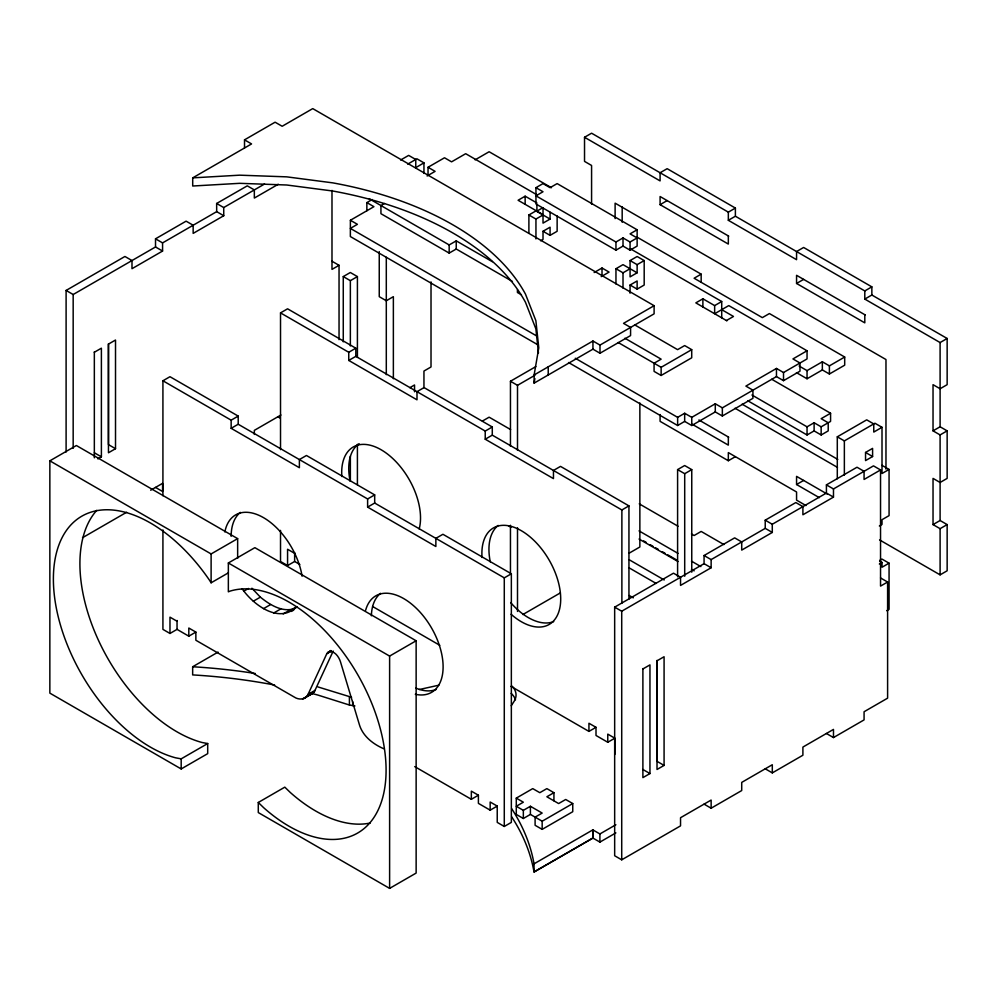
<?xml version="1.0" encoding="UTF-8"?>
<svg xmlns="http://www.w3.org/2000/svg" width="997" height="997" viewBox="0 0 997 997"><rect width="100%" height="100%" fill="white"/><g stroke="black" fill="none" stroke-linecap="round" stroke-linejoin="round"><path stroke-width="1.5" d="M66.101 452.027L66.101 290.439L124.924 256.478L131.99 260.553L131.99 268.704L162.573 251.045L162.573 242.894L216.685 211.651L223.752 215.726L193.156 233.385L193.156 225.235L186.103 221.16L155.52 238.819L155.52 246.969L73.167 294.514L66.101 290.439M73.167 448.338L73.167 294.514M108.461 343.716L108.461 444.625L115.515 448.7L115.515 340.027L108.461 344.102L108.461 452.775L115.515 448.7M258.285 802.473L258.285 812.567L389.615 888.389L416.135 873.073L416.135 640.772L254.871 547.665L228.35 562.981L228.35 591.832L229.946 591.146A137.262 79.249 60 0 1 384.219 747.264A137.262 79.249 60 0 1 263.906 807.919L258.285 802.473L284.806 787.156L290.426 792.603A137.262 79.249 60 0 0 370.223 823.024M343.267 341.834L343.267 276.58L350.321 272.505L357.412 276.593L357.412 357.387M350.358 481.102L350.358 456.252M350.358 345.934L350.358 280.668L343.267 276.58M366.859 210.753L366.859 202.603L373.925 206.678L350.396 220.262L350.358 236.551L537.57 344.626M357.412 484.804L357.412 444.4M386.3 374.673L386.3 300.346M389.615 888.389L389.615 656.088L416.135 640.772M393.366 378.748L393.366 296.67L386.3 300.745L379.246 296.67L379.246 251.618M423.949 387.634L423.949 371.046L431.016 366.971L431.016 281.902M614.663 607.148L621.717 611.223L704.069 563.679L704.069 555.528L734.664 537.869L741.718 541.944L741.718 550.095L772.301 532.435L765.247 528.36L711.135 559.604L711.135 567.754L680.54 585.413L680.54 577.263L673.486 573.188L614.663 607.148L614.663 855.75L621.717 859.825L680.54 825.865L680.54 817.714L711.135 800.055L711.135 808.206L704.069 804.13M621.717 859.825L621.717 611.223M657.011 660.425L657.011 761.334L664.077 765.409L664.077 656.736L657.011 660.812L657.011 769.485L664.077 765.409M677.599 576.814L677.599 469.612L684.665 465.537L691.756 469.624L691.756 572.178M568.552 362.522L677.636 425.507L677.636 417.357L684.665 413.257L691.756 417.357L691.756 425.507L684.665 421.407L684.665 413.257M684.702 576.254L684.702 473.7L677.599 469.612M879.653 561.124L882.009 562.482L882.009 567.243L889.062 563.168L889.075 609.354L886.719 610.712M534.118 374.972L592.941 341.011L599.995 345.087L654.107 313.843L654.107 305.693L623.524 323.352L630.578 327.427L630.578 335.578L599.995 353.237L592.941 349.162L534.118 383.122L534.118 374.972L538.779 347.866L535.875 320.685L525.469 294.115A293.666 169.552 0 0 0 332.761 182.862L286.75 176.855L239.654 175.173L192.708 177.865L192.708 186.015L239.654 183.323L286.75 185.006L332.761 191.013A293.666 169.552 0 0 1 525.469 302.265L535.875 328.836L538.455 353M534.118 383.122L534.89 378.611M195.861 632.098L188.807 636.173L188.807 628.023L195.861 632.098L195.861 640.248L294.252 697.053C298.564 700.068 305.842 699.981 308.036 694.423L326.792 653.72L330.742 650.543M308.335 695.009L311.849 694.049L314.466 691.507L333.197 651.053M511.262 705.739L513.791 701.838A32.128 18.544 0 0 0 512.209 686.235M242.171 588.803C253.113 604.631 279.372 624.558 296.595 606.587M414.54 160.143L416.896 158.785L423.949 162.86L415.761 167.646L415.761 159.495L408.658 155.395L400.632 160.019M677.636 425.507L684.665 421.407M865.546 452.451L872.587 448.376L872.599 456.526L865.546 460.602L865.546 452.451L872.599 456.526M244.514 148.005L244.514 139.854L275.097 122.195L282.163 126.27L312.746 108.611L654.107 305.693M253.923 190.153L264.566 184.009M278.275 184.246L254.335 198.067L254.335 189.916L247.281 185.841L216.648 203.475L216.685 211.651M94.341 352.253L101.395 348.177L101.395 456.85L97.868 458.894M366.859 202.603L372.18 199.537M428.037 175.435L428.037 167.284L444.512 157.775L451.566 161.85L465.686 153.7L537.333 195.063M427.115 175.97L435.103 171.359L428.037 167.284M384.468 203.5L380.941 205.544L380.941 213.694L449.173 253.088L456.24 249.013L512.433 281.453M475.108 159.844L489.128 151.743L551.441 187.723M339.042 339.653L339.042 265.314L331.989 269.389L331.989 190.402M162.922 380.779L169.976 376.704L238.208 416.098L238.208 424.248L231.154 428.324L231.154 420.173L162.922 380.779L162.922 495.758M280.518 312.884L287.572 308.808L355.817 348.202L355.817 356.353L348.751 360.428L348.751 352.277L280.518 312.884L280.518 449.61M591.582 204.136L591.582 165.465L584.529 161.389L584.529 137.274L591.582 133.199L728.333 212.149L735.387 208.074L735.387 216.224L728.333 220.3L728.333 212.149M350.358 280.668L357.412 276.593M96.771 510.314A137.262 79.249 60 0 0 97.806 638.89A137.262 79.249 60 0 0 202.079 742.503L207.7 743.538L207.7 753.645L181.18 768.949L49.85 693.127L49.85 460.838L76.37 445.522L237.647 538.629L237.647 558.37M535.95 187.673L543.016 183.598L550.07 187.673L557.136 183.598L637.133 229.784L637.133 246.085L630.067 250.16L623.013 246.085L615.959 250.16L535.95 203.974L535.95 187.673L543.016 191.748L535.95 195.823L615.959 242.009L623.013 237.934L630.067 242.009L637.133 237.934L630.067 233.859L637.133 229.784M536.909 202.977L525.145 196.185L518.091 200.26L543.353 214.841M369.276 198.802L449.173 244.938L456.24 240.863L492.368 261.713M528.896 233.31L528.896 214.978L535.95 210.903L550.07 219.053L550.07 212.261M542.792 207.725L536.909 211.127L536.909 204.335M528.896 214.978L535.95 219.053L543.016 214.978M550.07 219.053L543.016 223.129L543.016 208.186M543.016 231.279L550.07 227.204L550.07 235.354L543.016 231.279L543.016 239.43L540.661 240.788M550.07 235.354L557.136 231.279L557.136 215.988M231.154 420.173L238.208 416.098M348.751 352.277L355.817 348.202M150.684 490.212L162.573 483.346L162.573 491.496L155.52 487.421M280.93 415.014L254.335 430.368L254.335 434.443M82.514 537.719L126.644 512.246M728.695 236.127L660.089 196.521L660.101 204.672L667.155 200.596M594.15 272.542L602.014 268.006L609.067 272.081L601.203 276.618M409.829 387.696L414.54 384.979L414.54 391.771M615.959 284.02L615.959 268.729L623.013 264.654L637.133 272.804L637.133 264.654L644.187 260.578L644.187 285.042L637.133 289.118L630.067 285.042L630.067 293.193M637.133 272.804L630.067 276.879L630.067 260.578L637.133 256.503L644.187 260.578M615.959 268.729L623.013 272.804L630.067 268.729M630.067 285.042L637.133 280.967L637.133 289.118M49.85 460.838L211.115 553.946L237.647 538.629M510.452 446.295L510.452 381.253L535.875 366.572M701.165 282.313L701.165 274.163L694.111 278.238L762.344 317.632L769.41 313.557L844.696 357.026L844.696 365.176L829.404 374.012L822.351 369.937L807.047 378.773L796.441 372.641M510.452 381.253L517.505 385.328L534.903 375.283M482.411 421.058L489.128 417.182L510.626 429.582M721.716 317.819L721.716 301.518L714.65 305.593L702.885 298.801L695.831 302.876L726.938 320.835M207.7 743.538L181.18 758.854L175.559 757.807A137.262 79.249 60 0 1 55.246 558.233A137.262 79.249 60 0 1 209.52 580.254L211.115 582.796L228.363 572.839M367.619 498.961L374.685 494.886L374.685 503.036L367.619 507.112L367.619 498.961L238.208 424.248M485.227 431.065L492.281 426.99L492.281 435.141L485.227 439.216L485.227 431.065L355.817 356.353M162.922 529.943L162.922 629.381L169.976 633.456L177.042 629.381L188.807 636.173M280.518 530.404L280.518 561.485L287.572 565.561L294.638 561.485L299.86 564.501M243.804 591.184L248.502 588.467M726.414 320.536L733.48 316.46L721.716 309.668M865.172 314.915L796.566 275.309L796.566 283.46L803.619 279.384M253.313 601.216L260.367 597.141C269.938 604.917 283.073 613.217 295.71 608.182M618.202 342.519L661.136 367.307L691.719 349.648L691.719 357.798L661.136 375.458L654.069 371.383L654.069 363.232L661.136 359.157L624.907 338.232M263.507 608.656L270.561 604.581M273.714 613.005L280.768 608.93M283.21 613.94L290.277 609.865M274.636 685.039A381.739 220.399 0 0 0 192.658 674.907L192.658 666.756L218.056 652.088M290.052 610.525L296.695 606.687M291.373 611.423L293.729 610.064M735.387 216.224L864.798 290.937L871.852 286.862L871.852 295.012L947.15 338.482L947.15 384.668L940.096 388.743L933.03 384.668L933.03 430.854L940.096 434.929L947.15 430.854L947.15 478.398L940.096 482.473L933.03 478.398L933.03 524.596L940.096 528.672L947.15 524.596L947.15 570.783L940.096 574.858L879.591 539.925M864.798 290.937L864.798 299.088L871.852 295.012M691.756 417.357L715.285 403.773L722.351 407.848L776.464 376.592L783.517 380.667L799.993 371.158L799.993 363.008L792.939 358.932L807.047 350.782L807.047 358.932L783.517 372.517L776.464 368.441L745.881 386.101L752.934 390.176L752.934 398.326L722.351 415.998L715.285 411.923L691.756 425.507M799.096 366.024L807.047 370.61L822.351 361.786L829.404 365.862L844.696 357.026M327.477 652.661L331.004 650.617M326.792 653.72L331.49 651.004M374.685 503.036L504.283 577.861L511.349 573.786L511.349 822.388L504.283 826.463L497.229 822.388L497.229 806.087L490.163 802.012L490.163 810.162L497.229 806.087M492.281 435.141L621.879 509.966L628.945 505.89L628.945 599.122M684.702 473.7L691.756 469.624M308.036 694.423L315.102 690.348M307.412 695.582L314.466 691.507M302.527 698.947L313.706 692.516M303.711 698.623L312.834 693.364M660.089 414.553L660.089 421.345L728.333 460.739L735.387 456.663M864.798 299.088L940.096 342.557L947.15 338.482M751.937 395.011L807.047 426.828L814.113 422.753L821.154 426.828L821.167 434.979L828.208 430.903L828.208 422.753L821.154 418.678L830.576 413.257L830.576 421.407L827.884 422.952M747.912 400.831L807.047 434.979L814.113 430.903L821.167 434.979M821.154 426.828L828.208 422.753M522.864 614.538L560.339 592.903M629.144 553.173L639.862 546.992L639.862 402.962M837.293 478.784L837.293 436.823L866.705 419.849L873.771 423.924L873.771 432.075L882.009 427.314L882.009 473.513L889.062 469.437L889.075 515.623L882.009 519.699L882.009 524.447L879.354 525.98M837.293 436.823L844.359 440.898L874.942 423.239L882.009 427.314M827.336 494.138L796.566 476.367L796.566 484.517L803.619 480.442M765.247 528.36L765.21 520.185L795.83 502.55L802.897 506.626L802.897 514.776L833.48 497.117L826.426 493.041L826.413 484.878L857.009 467.232L864.075 471.307L864.075 479.457L880.538 469.948L880.538 586.099L887.604 582.024L887.604 698.162L864.075 711.746L864.075 719.896L833.48 737.568L826.426 733.493M933.03 430.854L940.096 426.778L947.15 430.854M802.485 506.862L826.426 493.041M826.413 484.878L833.48 488.954L873.484 465.873L880.538 469.948M642.891 668.962L649.957 664.887L649.957 773.56L642.891 777.635L642.891 668.576M933.03 524.596L940.096 520.509L947.15 524.596M879.653 560.451L882.009 559.093L889.062 563.168M414.74 766.618L471.344 799.295L478.398 795.22L478.398 803.37L490.163 810.162M511 686.397L588.94 731.399L596.007 727.324L596.007 735.474L607.771 742.267L614.825 738.191L614.825 754.492M879.354 564.015L882.009 562.482M516.284 798.123L523.338 802.199L516.284 806.274L523.338 810.349L530.404 806.274L542.169 813.066L535.102 817.141L535.102 825.292L542.169 829.367L572.752 811.708L572.752 803.557L542.169 821.216L530.404 814.424L523.338 818.5L516.284 814.424L516.284 798.123L532.747 788.615L539.813 792.69L546.867 788.615L553.933 792.69L553.933 800.84M553.933 792.69L546.867 796.765L558.632 803.557L565.698 799.482L572.752 803.557M615.872 832.894L599.907 842.104L592.854 838.028L534.031 871.989L534.031 863.838L592.854 829.878L599.907 833.953L615.872 824.743M711.135 808.206L741.718 790.546L741.718 782.396L772.301 764.736L772.301 772.887L765.247 768.812M772.301 772.887L802.897 755.228L802.897 747.077L833.48 729.405L833.48 737.568M192.708 177.865L251.568 143.929L244.514 139.854M216.648 203.475L223.714 207.55L254.335 189.916M407.723 164.119L415.761 159.495M765.21 520.185L772.264 524.26L802.897 506.626M592.941 829.928L592.941 838.078L534.031 871.989A381.739 220.399 0 0 0 511.623 816.742M328.387 651.901C334.257 650.044 338.83 656.749 340.413 661.597L359.169 723.947C362.422 735.873 372.803 743.999 383.733 748.722M419.376 689.5L438.817 685.201M310.59 693.127A381.739 220.399 0 0 1 317.906 695.071L349.411 705.016L354.907 705.951M317.906 686.921L351.592 697.277M735.387 208.074L667.155 168.68L660.089 172.755L660.089 180.906L584.529 137.274M871.852 286.862L803.619 247.468L796.566 251.543L796.566 259.694L728.333 220.3M660.101 204.672L728.333 244.066L728.333 235.915M796.566 283.46L864.798 322.854L864.798 314.703M636.946 237.087L701.165 274.163M630.316 248.752L721.716 301.518M807.047 350.782L728.77 305.593L714.65 313.743L714.65 305.593M630.067 260.578L637.133 264.654M771.715 379.259L830.576 413.257M691.719 349.648L684.665 345.573L677.599 349.648L634.665 324.86M882.009 465.362L889.062 469.437M742.104 404.171L837.779 459.405M735.051 408.247L837.468 467.381M521.431 294.8L517.418 292.482L517.418 289.766M698.897 419.974L728.695 437.185M350.396 220.262L357.412 224.325L350.358 228.4L536.224 335.702M692.205 424.261L728.333 445.123L728.333 436.973M796.566 484.517L819.31 497.653M575.281 358.259L677.636 417.357M805.925 505.541L796.566 500.145L796.566 491.982L728.333 452.588L728.333 460.739M331.989 261.239L339.042 265.314M880.538 577.948L887.604 582.024M723.909 544.574L701.165 531.438L694.111 535.514L691.432 533.968M639.251 503.846L678.06 526.242M492.281 426.99L424.049 387.596L416.995 391.671L416.995 399.822L348.751 360.428M628.945 505.89L560.513 466.384L553.46 470.459L553.46 478.61L485.227 439.216M155.52 238.819L162.573 242.894M704.069 555.528L711.135 559.604M155.52 246.969L162.573 251.045M704.069 563.679L711.135 567.754M639.04 530.89L678.022 553.385M691.457 561.149L700.866 566.583M643.638 540.922L646.318 542.468M650.331 544.786L653.01 546.331M655.677 547.876L658.356 549.409M662.369 551.727L665.049 553.273M667.716 554.818L677.088 560.227M639.04 539.041L678.022 561.535M691.457 569.299L694.149 570.857M629.269 559.791L664.214 579.967M629.269 567.941L656.151 583.457M508.32 525.681L510.987 527.226M629.257 595.508L633.294 597.839M277.864 416.783L280.219 418.142M374.685 494.886L306.453 455.492L299.387 459.567L299.387 467.718L231.154 428.324M511.349 573.786L442.917 534.28L435.863 538.355L435.863 546.506L367.619 507.112M294.638 553.335L287.572 549.26L287.572 565.561M596.007 727.324L588.94 723.249L588.94 731.399M614.825 738.191L607.771 734.116L607.771 742.267M372.591 606.488L439.777 645.283M94.341 452.775L101.395 456.85M642.891 769.485L649.957 773.56M228.35 562.981L389.615 656.088M177.042 621.231L169.976 617.155L169.976 633.456M478.398 795.22L471.344 791.144L471.344 799.295M251.917 588.23L260.367 597.141M772.264 524.26L772.301 532.435M223.714 207.55L223.752 215.726M833.48 488.954L833.48 497.117M940.096 342.557L940.096 426.778M940.096 434.929L940.096 520.509M940.096 528.672L940.096 574.858M885.972 469.138L885.972 359.531L615.112 203.164L615.112 218.592M844.359 440.898L844.359 475.083M829.404 365.862L829.404 374.012M822.351 361.786L822.351 369.937M814.113 422.753L814.113 430.903M807.047 370.61L807.047 378.773M807.047 426.828L807.047 434.979M783.517 372.517L783.517 380.667M776.464 368.441L776.464 376.592M722.351 407.848L722.351 415.998M715.285 403.773L715.285 411.923M702.885 298.801L702.885 306.951M661.136 367.307L661.136 375.458M630.067 242.009L630.067 250.16M623.013 237.934L623.013 246.085M623.013 272.804L623.013 288.096M622.178 206.803L622.178 222.244M621.879 509.966L621.879 603.197M615.959 242.009L615.959 250.16M602.014 268.006L602.014 276.157M599.995 345.087L599.995 353.237M599.907 833.953L599.907 842.104M592.941 341.011L592.941 349.162M592.854 829.878L592.854 838.028M548.225 366.821L548.225 374.972M542.169 821.216L542.169 829.367M535.95 219.053L535.95 238.919M530.404 806.274L530.404 814.424M525.145 196.185L525.145 204.335M523.338 810.349L523.338 818.5M517.505 385.328L517.505 450.37M517.505 527.799L517.505 611.435M510.452 525.282L510.452 573.287M504.283 577.861L504.283 826.463M456.24 240.863L456.24 249.013M449.173 244.938L449.173 253.088M423.949 162.86L423.949 173.416M386.3 257.238L386.3 300.745M352.689 701.552L352.689 705.627M349.411 696.866L349.411 705.016M294.638 552.587L294.638 561.485M211.115 553.946L211.115 582.796M181.18 758.854L181.18 768.949M177.042 620.483L177.042 629.381M94.341 351.866L94.341 457.822M350.097 480.978A55.732 32.178 60 0 1 359.119 443.653M553.696 621.605A55.732 32.178 60 0 1 510.663 602.562M490.287 561.922A55.732 32.178 60 0 1 498.176 525.431M341.846 476.541A55.732 32.178 60 0 1 384.543 451.903A55.732 32.178 60 0 1 419.176 529.021M482.037 557.485A55.732 32.178 60 0 1 522.453 531.376A55.732 32.178 60 0 1 560.289 605.304A55.732 32.178 60 0 1 511.1 614.264M436.1 689.5A55.732 32.178 60 0 1 415.899 688.104M371.37 615.797A55.732 32.178 60 0 1 380.567 593.327M231.154 536.324A55.732 32.178 60 0 1 240.377 512.396M224.861 531.949A55.732 32.178 60 0 1 263.37 517.568A55.732 32.178 60 0 1 302.103 576.216M365.625 610.338A55.732 32.178 60 0 1 431.04 627.113A55.732 32.178 60 0 1 415.3 694.286M511.199 693.389A32.128 18.544 0 0 1 515.511 699.794M192.658 666.756A381.739 220.399 0 0 1 255.282 673.498M511.623 808.592A381.739 220.399 0 0 1 534.031 863.838"/></g></svg>
